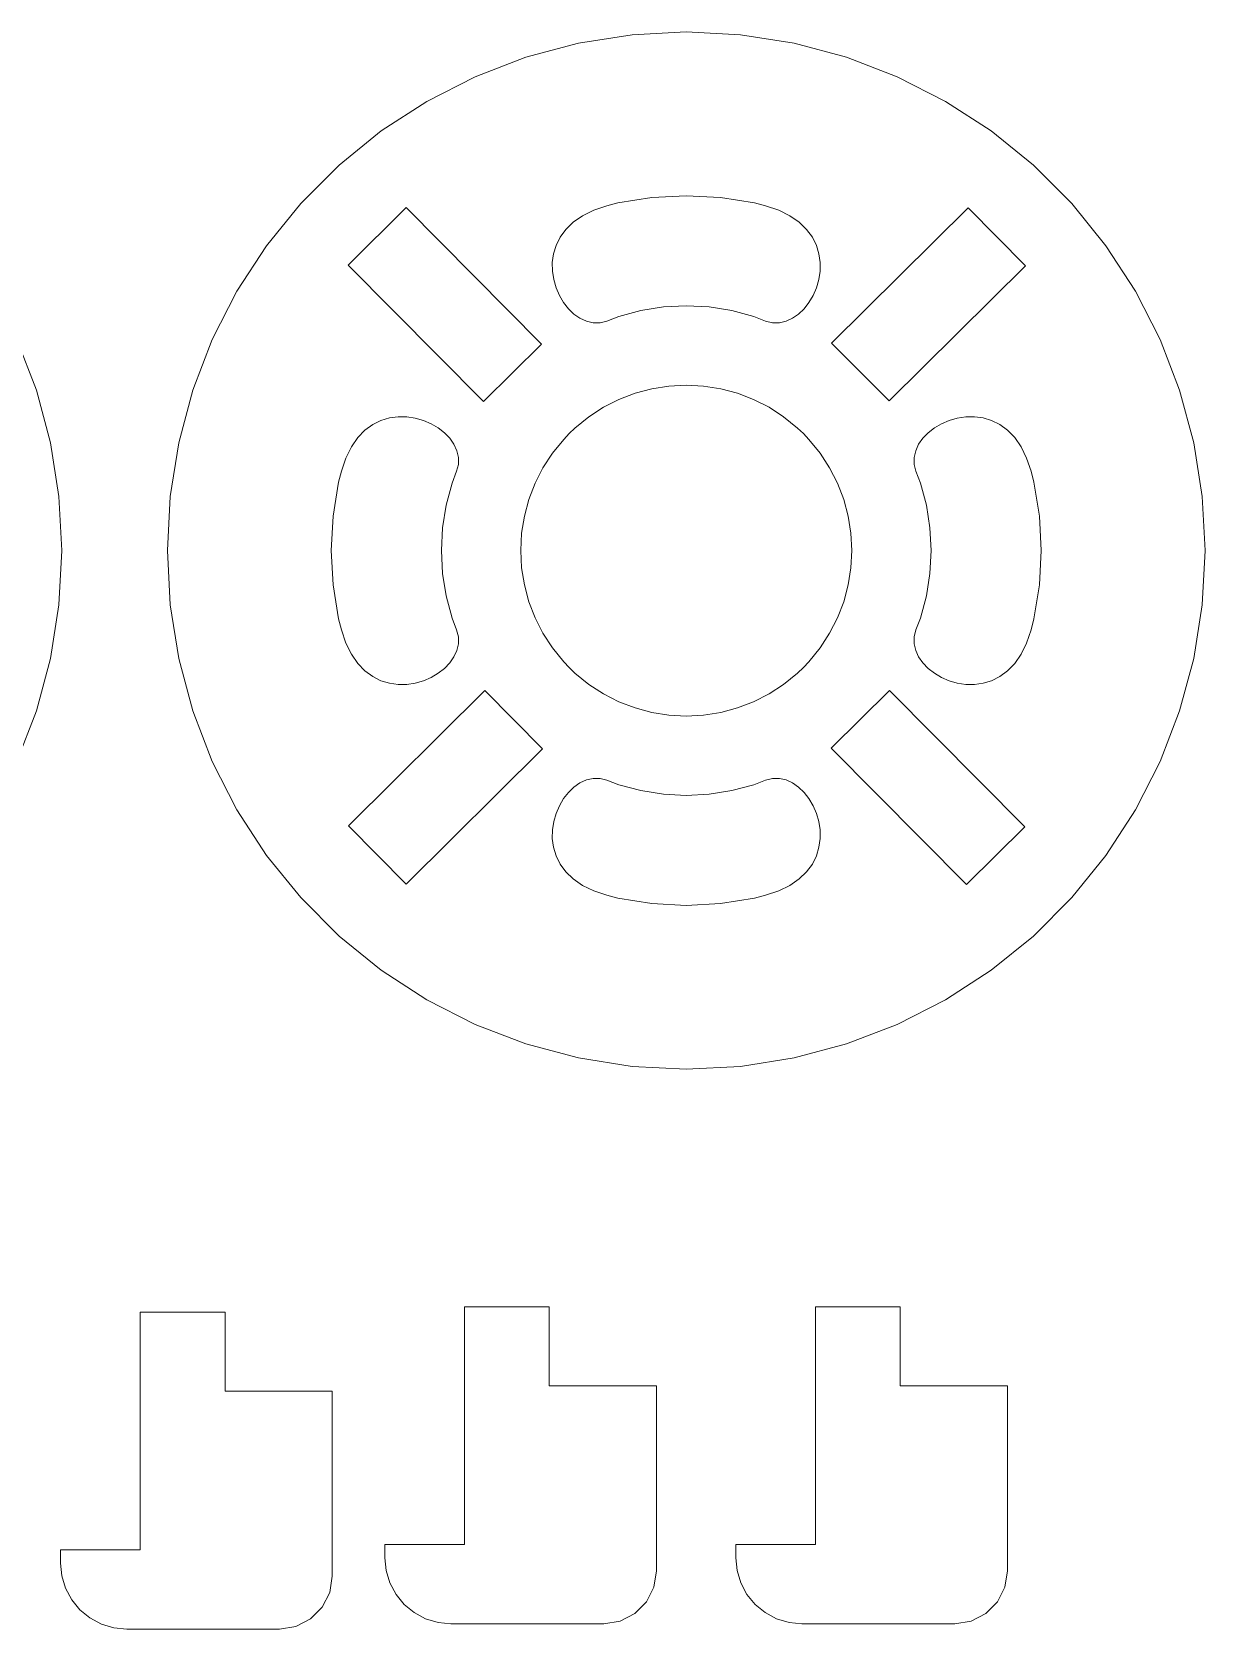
# Model space of a CAD drawing. Header units: millimetres. Extents: x -516 to 519, y -297 to 340.
# Drawn here: x 327.9 to 372.3, y -40.6 to 19.9 of the extents above; entities that cross this region are included whole.
import ezdxf

# ---------------------------------------------------------------- set-up
doc = ezdxf.new("R2010")
doc.units = ezdxf.units.MM
doc.header["$MEASUREMENT"] = 0
doc.layers.add('layer 1', color=7, linetype='Continuous')

msp = doc.modelspace()

# ---------------------------------------------------------------- linework, layer by layer
at = {"layer": 'layer 1', "color": 250, "lineweight": 18}
for points, knots in [([(327.2966, 8.2205), (327.2966, 8.2205), (326.3629, 10.0522), (326.3629, 10.0522), (326.3629, 10.0522), (325.2431, 11.7765), (325.2431, 11.7765), (325.2431, 11.7765), (323.9495, 13.3748), (323.9495, 13.3748), (323.9495, 13.3748), (322.4958, 14.8285), (322.4958, 14.8285), (322.4958, 14.8285), (320.8982, 16.1221), (320.8982, 16.1221), (320.8982, 16.1221), (319.1738, 17.2417), (319.1738, 17.2417), (319.1738, 17.2417), (317.3417, 18.175), (317.3417, 18.175), (317.3417, 18.175), (315.4226, 18.912), (315.4226, 18.912), (315.4226, 18.912), (313.4364, 19.4441), (313.4364, 19.4441), (313.4364, 19.4441), (311.4059, 19.766), (311.4059, 19.766), (311.4059, 19.766), (309.3528, 19.8731), (309.3528, 19.8731), (309.3528, 19.8731), (307.2998, 19.766), (307.2998, 19.766), (307.2998, 19.766), (305.2694, 19.4441), (305.2694, 19.4441), (305.2694, 19.4441), (303.2829, 18.912), (303.2829, 18.912), (303.2829, 18.912), (301.3639, 18.175), (301.3639, 18.175), (301.3639, 18.175), (299.5318, 17.2417), (299.5318, 17.2417), (299.5318, 17.2417), (297.8075, 16.1221), (297.8075, 16.1221), (297.8075, 16.1221), (296.2099, 14.8285), (296.2099, 14.8285), (296.2099, 14.8285), (294.7561, 13.3748), (294.7561, 13.3748), (294.7561, 13.3748), (293.4624, 11.7765), (293.4624, 11.7765), (293.4624, 11.7765), (292.3429, 10.0522), (292.3429, 10.0522), (292.3429, 10.0522), (291.4089, 8.2205), (291.4089, 8.2205), (291.4089, 8.2205), (290.6725, 6.3009), (290.6725, 6.3009), (290.6725, 6.3009), (290.1406, 4.3153), (290.1406, 4.3153), (290.1406, 4.3153), (289.8185, 2.2847), (289.8185, 2.2847), (289.8185, 2.2847), (289.7108, 0.2316), (289.7108, 0.2316), (289.7108, 0.2316), (289.8185, -1.8212), (289.8185, -1.8212), (289.8185, -1.8212), (290.1406, -3.8519), (290.1406, -3.8519), (290.1406, -3.8519), (290.6725, -5.8381), (290.6725, -5.8381), (290.6725, -5.8381), (291.4089, -7.757), (291.4089, -7.757), (291.4089, -7.757), (292.3429, -9.5892), (292.3429, -9.5892), (292.3429, -9.5892), (293.4624, -11.3138), (293.4624, -11.3138), (293.4624, -11.3138), (294.7561, -12.9112), (294.7561, -12.9112), (294.7561, -12.9112), (296.2099, -14.365), (296.2099, -14.365), (296.2099, -14.365), (297.8075, -15.6591), (297.8075, -15.6591), (297.8075, -15.6591), (299.5318, -16.7787), (299.5318, -16.7787), (299.5318, -16.7787), (301.3639, -17.712), (301.3639, -17.712), (301.3639, -17.712), (303.2829, -18.4485), (303.2829, -18.4485), (303.2829, -18.4485), (305.2694, -18.9811), (305.2694, -18.9811), (305.2694, -18.9811), (307.2998, -19.3027), (307.2998, -19.3027), (307.2998, -19.3027), (309.3528, -19.4104), (309.3528, -19.4104), (309.3528, -19.4104), (311.4059, -19.3027), (311.4059, -19.3027), (311.4059, -19.3027), (313.4364, -18.9811), (313.4364, -18.9811), (313.4364, -18.9811), (315.4226, -18.4485), (315.4226, -18.4485), (315.4226, -18.4485), (317.3417, -17.712), (317.3417, -17.712), (317.3417, -17.712), (319.1738, -16.7787), (319.1738, -16.7787), (319.1738, -16.7787), (320.8982, -15.6591), (320.8982, -15.6591), (320.8982, -15.6591), (322.4958, -14.365), (322.4958, -14.365), (322.4958, -14.365), (323.9495, -12.9112), (323.9495, -12.9112), (323.9495, -12.9112), (325.2431, -11.3138), (325.2431, -11.3138), (325.2431, -11.3138), (326.3629, -9.5892), (326.3629, -9.5892), (326.3629, -9.5892), (327.2966, -7.757), (327.2966, -7.757), (327.2966, -7.757), (328.033, -5.8381), (328.033, -5.8381), (328.033, -5.8381), (328.5651, -3.8519), (328.5651, -3.8519), (328.5651, -3.8519), (328.8871, -1.8212), (328.8871, -1.8212), (328.8871, -1.8212), (328.9942, 0.2316), (328.9942, 0.2316), (328.9942, 0.2316), (328.8871, 2.2847), (328.8871, 2.2847), (328.8871, 2.2847), (328.5651, 4.3153), (328.5651, 4.3153), (328.5651, 4.3153), (328.033, 6.3009), (328.033, 6.3009), (328.033, 6.3009), (327.2966, 8.2205), (327.2966, 8.2205)], [0, 0, 0, 0, 0.0166667, 0.0166667, 0.0166667, 0.0333333, 0.0333333, 0.0333333, 0.05, 0.05, 0.05, 0.0666667, 0.0666667, 0.0666667, 0.0833333, 0.0833333, 0.0833333, 0.1, 0.1, 0.1, 0.1166667, 0.1166667, 0.1166667, 0.1333333, 0.1333333, 0.1333333, 0.15, 0.15, 0.15, 0.1666667, 0.1666667, 0.1666667, 0.1833333, 0.1833333, 0.1833333, 0.2, 0.2, 0.2, 0.2166667, 0.2166667, 0.2166667, 0.2333333, 0.2333333, 0.2333333, 0.25, 0.25, 0.25, 0.2666667, 0.2666667, 0.2666667, 0.2833333, 0.2833333, 0.2833333, 0.3, 0.3, 0.3, 0.3166667, 0.3166667, 0.3166667, 0.3333333, 0.3333333, 0.3333333, 0.35, 0.35, 0.35, 0.3666667, 0.3666667, 0.3666667, 0.3833333, 0.3833333, 0.3833333, 0.4, 0.4, 0.4, 0.4166667, 0.4166667, 0.4166667, 0.4333333, 0.4333333, 0.4333333, 0.45, 0.45, 0.45, 0.4666667, 0.4666667, 0.4666667, 0.4833333, 0.4833333, 0.4833333, 0.5, 0.5, 0.5, 0.5166667, 0.5166667, 0.5166667, 0.5333333, 0.5333333, 0.5333333, 0.55, 0.55, 0.55, 0.5666667, 0.5666667, 0.5666667, 0.5833333, 0.5833333, 0.5833333, 0.6, 0.6, 0.6, 0.6166667, 0.6166667, 0.6166667, 0.6333333, 0.6333333, 0.6333333, 0.65, 0.65, 0.65, 0.6666667, 0.6666667, 0.6666667, 0.6833333, 0.6833333, 0.6833333, 0.7, 0.7, 0.7, 0.7166667, 0.7166667, 0.7166667, 0.7333333, 0.7333333, 0.7333333, 0.75, 0.75, 0.75, 0.7666667, 0.7666667, 0.7666667, 0.7833333, 0.7833333, 0.7833333, 0.8, 0.8, 0.8, 0.8166667, 0.8166667, 0.8166667, 0.8333333, 0.8333333, 0.8333333, 0.85, 0.85, 0.85, 0.8666667, 0.8666667, 0.8666667, 0.8833333, 0.8833333, 0.8833333, 0.9, 0.9, 0.9, 0.9166667, 0.9166667, 0.9166667, 0.9333333, 0.9333333, 0.9333333, 0.95, 0.95, 0.95, 0.9666667, 0.9666667, 0.9666667, 0.9833333, 0.9833333, 0.9833333, 1, 1, 1, 1]), ([(370.58, 8.2205), (370.58, 8.2205), (369.6463, 10.0522), (369.6463, 10.0522), (369.6463, 10.0522), (368.5265, 11.7765), (368.5265, 11.7765), (368.5265, 11.7765), (367.2329, 13.3748), (367.2329, 13.3748), (367.2329, 13.3748), (365.7792, 14.8285), (365.7792, 14.8285), (365.7792, 14.8285), (364.1816, 16.1221), (364.1816, 16.1221), (364.1816, 16.1221), (362.4572, 17.2417), (362.4572, 17.2417), (362.4572, 17.2417), (360.6251, 18.175), (360.6251, 18.175), (360.6251, 18.175), (358.706, 18.912), (358.706, 18.912), (358.706, 18.912), (356.7198, 19.4441), (356.7198, 19.4441), (356.7198, 19.4441), (354.6893, 19.766), (354.6893, 19.766), (354.6893, 19.766), (352.6362, 19.8731), (352.6362, 19.8731), (352.6362, 19.8731), (350.5832, 19.766), (350.5832, 19.766), (350.5832, 19.766), (348.5527, 19.4441), (348.5527, 19.4441), (348.5527, 19.4441), (346.5663, 18.912), (346.5663, 18.912), (346.5663, 18.912), (344.6473, 18.175), (344.6473, 18.175), (344.6473, 18.175), (342.8152, 17.2417), (342.8152, 17.2417), (342.8152, 17.2417), (341.0909, 16.1221), (341.0909, 16.1221), (341.0909, 16.1221), (339.4933, 14.8285), (339.4933, 14.8285), (339.4933, 14.8285), (338.0395, 13.3748), (338.0395, 13.3748), (338.0395, 13.3748), (336.7458, 11.7765), (336.7458, 11.7765), (336.7458, 11.7765), (335.6263, 10.0522), (335.6263, 10.0522), (335.6263, 10.0522), (334.6923, 8.2205), (334.6923, 8.2205), (334.6923, 8.2205), (333.9559, 6.3009), (333.9559, 6.3009), (333.9559, 6.3009), (333.424, 4.3153), (333.424, 4.3153), (333.424, 4.3153), (333.1019, 2.2847), (333.1019, 2.2847), (333.1019, 2.2847), (332.9942, 0.2316), (332.9942, 0.2316), (332.9942, 0.2316), (333.1019, -1.8212), (333.1019, -1.8212), (333.1019, -1.8212), (333.424, -3.8519), (333.424, -3.8519), (333.424, -3.8519), (333.9559, -5.8381), (333.9559, -5.8381), (333.9559, -5.8381), (334.6923, -7.757), (334.6923, -7.757), (334.6923, -7.757), (335.6263, -9.5892), (335.6263, -9.5892), (335.6263, -9.5892), (336.7458, -11.3138), (336.7458, -11.3138), (336.7458, -11.3138), (338.0395, -12.9112), (338.0395, -12.9112), (338.0395, -12.9112), (339.4933, -14.365), (339.4933, -14.365), (339.4933, -14.365), (341.0909, -15.6591), (341.0909, -15.6591), (341.0909, -15.6591), (342.8152, -16.7787), (342.8152, -16.7787), (342.8152, -16.7787), (344.6473, -17.712), (344.6473, -17.712), (344.6473, -17.712), (346.5663, -18.4485), (346.5663, -18.4485), (346.5663, -18.4485), (348.5527, -18.9811), (348.5527, -18.9811), (348.5527, -18.9811), (350.5832, -19.3027), (350.5832, -19.3027), (350.5832, -19.3027), (352.6362, -19.4104), (352.6362, -19.4104), (352.6362, -19.4104), (354.6893, -19.3027), (354.6893, -19.3027), (354.6893, -19.3027), (356.7198, -18.9811), (356.7198, -18.9811), (356.7198, -18.9811), (358.706, -18.4485), (358.706, -18.4485), (358.706, -18.4485), (360.6251, -17.712), (360.6251, -17.712), (360.6251, -17.712), (362.4572, -16.7787), (362.4572, -16.7787), (362.4572, -16.7787), (364.1816, -15.6591), (364.1816, -15.6591), (364.1816, -15.6591), (365.7792, -14.365), (365.7792, -14.365), (365.7792, -14.365), (367.2329, -12.9112), (367.2329, -12.9112), (367.2329, -12.9112), (368.5265, -11.3138), (368.5265, -11.3138), (368.5265, -11.3138), (369.6463, -9.5892), (369.6463, -9.5892), (369.6463, -9.5892), (370.58, -7.757), (370.58, -7.757), (370.58, -7.757), (371.3164, -5.8381), (371.3164, -5.8381), (371.3164, -5.8381), (371.8485, -3.8519), (371.8485, -3.8519), (371.8485, -3.8519), (372.1705, -1.8212), (372.1705, -1.8212), (372.1705, -1.8212), (372.2776, 0.2316), (372.2776, 0.2316), (372.2776, 0.2316), (372.1705, 2.2847), (372.1705, 2.2847), (372.1705, 2.2847), (371.8485, 4.3153), (371.8485, 4.3153), (371.8485, 4.3153), (371.3164, 6.3009), (371.3164, 6.3009), (371.3164, 6.3009), (370.58, 8.2205), (370.58, 8.2205)], [0, 0, 0, 0, 0.0166667, 0.0166667, 0.0166667, 0.0333333, 0.0333333, 0.0333333, 0.05, 0.05, 0.05, 0.0666667, 0.0666667, 0.0666667, 0.0833333, 0.0833333, 0.0833333, 0.1, 0.1, 0.1, 0.1166667, 0.1166667, 0.1166667, 0.1333333, 0.1333333, 0.1333333, 0.15, 0.15, 0.15, 0.1666667, 0.1666667, 0.1666667, 0.1833333, 0.1833333, 0.1833333, 0.2, 0.2, 0.2, 0.2166667, 0.2166667, 0.2166667, 0.2333333, 0.2333333, 0.2333333, 0.25, 0.25, 0.25, 0.2666667, 0.2666667, 0.2666667, 0.2833333, 0.2833333, 0.2833333, 0.3, 0.3, 0.3, 0.3166667, 0.3166667, 0.3166667, 0.3333333, 0.3333333, 0.3333333, 0.35, 0.35, 0.35, 0.3666667, 0.3666667, 0.3666667, 0.3833333, 0.3833333, 0.3833333, 0.4, 0.4, 0.4, 0.4166667, 0.4166667, 0.4166667, 0.4333333, 0.4333333, 0.4333333, 0.45, 0.45, 0.45, 0.4666667, 0.4666667, 0.4666667, 0.4833333, 0.4833333, 0.4833333, 0.5, 0.5, 0.5, 0.5166667, 0.5166667, 0.5166667, 0.5333333, 0.5333333, 0.5333333, 0.55, 0.55, 0.55, 0.5666667, 0.5666667, 0.5666667, 0.5833333, 0.5833333, 0.5833333, 0.6, 0.6, 0.6, 0.6166667, 0.6166667, 0.6166667, 0.6333333, 0.6333333, 0.6333333, 0.65, 0.65, 0.65, 0.6666667, 0.6666667, 0.6666667, 0.6833333, 0.6833333, 0.6833333, 0.7, 0.7, 0.7, 0.7166667, 0.7166667, 0.7166667, 0.7333333, 0.7333333, 0.7333333, 0.75, 0.75, 0.75, 0.7666667, 0.7666667, 0.7666667, 0.7833333, 0.7833333, 0.7833333, 0.8, 0.8, 0.8, 0.8166667, 0.8166667, 0.8166667, 0.8333333, 0.8333333, 0.8333333, 0.85, 0.85, 0.85, 0.8666667, 0.8666667, 0.8666667, 0.8833333, 0.8833333, 0.8833333, 0.9, 0.9, 0.9, 0.9166667, 0.9166667, 0.9166667, 0.9333333, 0.9333333, 0.9333333, 0.95, 0.95, 0.95, 0.9666667, 0.9666667, 0.9666667, 0.9833333, 0.9833333, 0.9833333, 1, 1, 1, 1]), ([(355.2218, 13.3971), (355.2218, 13.3971), (355.6377, 13.286), (355.6377, 13.286), (355.6377, 13.286), (356.1397, 13.1183), (356.1397, 13.1183), (356.1397, 13.1183), (356.5634, 12.9105), (356.5634, 12.9105), (356.5634, 12.9105), (356.9138, 12.6678), (356.9138, 12.6678), (356.9138, 12.6678), (357.1948, 12.3961), (357.1948, 12.3961), (357.1948, 12.3961), (357.4102, 12.1018), (357.4102, 12.1018), (357.4102, 12.1018), (357.5644, 11.7903), (357.5644, 11.7903), (357.5644, 11.7903), (357.6618, 11.4678), (357.6618, 11.4678), (357.6618, 11.4678), (357.7066, 11.1396), (357.7066, 11.1396), (357.7066, 11.1396), (357.7022, 10.8128), (357.7022, 10.8128), (357.7022, 10.8128), (357.6536, 10.4918), (357.6536, 10.4918), (357.6536, 10.4918), (357.5651, 10.1829), (357.5651, 10.1829), (357.5651, 10.1829), (357.4398, 9.8925), (357.4398, 9.8925), (357.4398, 9.8925), (357.2829, 9.6258), (357.2829, 9.6258), (357.2829, 9.6258), (357.0976, 9.3895), (357.0976, 9.3895), (357.0976, 9.3895), (356.8892, 9.1882), (356.8892, 9.1882), (356.8892, 9.1882), (356.6612, 9.0293), (356.6612, 9.0293), (356.6612, 9.0293), (356.4179, 8.9177), (356.4179, 8.9177), (356.4179, 8.9177), (356.1633, 8.8592), (356.1633, 8.8592), (356.1633, 8.8592), (355.9018, 8.8603), (355.9018, 8.8603), (355.9018, 8.8603), (355.6377, 8.9259), (355.6377, 8.9259), (355.6377, 8.9259), (355.1917, 9.0975), (355.1917, 9.0975), (355.1917, 9.0975), (354.3557, 9.3212), (354.3557, 9.3212), (354.3557, 9.3212), (353.5006, 9.4569), (353.5006, 9.4569), (353.5006, 9.4569), (352.6362, 9.502), (352.6362, 9.502), (352.6362, 9.502), (351.7718, 9.4569), (351.7718, 9.4569), (351.7718, 9.4569), (350.9167, 9.3212), (350.9167, 9.3212), (350.9167, 9.3212), (350.0808, 9.0975), (350.0808, 9.0975), (350.0808, 9.0975), (349.6346, 8.9259), (349.6346, 8.9259), (349.6346, 8.9259), (349.3705, 8.8603), (349.3705, 8.8603), (349.3705, 8.8603), (349.1092, 8.8592), (349.1092, 8.8592), (349.1092, 8.8592), (348.8544, 8.9177), (348.8544, 8.9177), (348.8544, 8.9177), (348.6111, 9.0293), (348.6111, 9.0293), (348.6111, 9.0293), (348.3831, 9.1882), (348.3831, 9.1882), (348.3831, 9.1882), (348.1748, 9.3895), (348.1748, 9.3895), (348.1748, 9.3895), (347.9895, 9.6258), (347.9895, 9.6258), (347.9895, 9.6258), (347.8326, 9.8925), (347.8326, 9.8925), (347.8326, 9.8925), (347.7074, 10.1829), (347.7074, 10.1829), (347.7074, 10.1829), (347.6188, 10.4918), (347.6188, 10.4918), (347.6188, 10.4918), (347.5701, 10.8128), (347.5701, 10.8128), (347.5701, 10.8128), (347.5658, 11.1396), (347.5658, 11.1396), (347.5658, 11.1396), (347.6107, 11.4678), (347.6107, 11.4678), (347.6107, 11.4678), (347.7079, 11.7903), (347.7079, 11.7903), (347.7079, 11.7903), (347.8621, 12.1018), (347.8621, 12.1018), (347.8621, 12.1018), (348.0775, 12.3961), (348.0775, 12.3961), (348.0775, 12.3961), (348.3585, 12.6678), (348.3585, 12.6678), (348.3585, 12.6678), (348.709, 12.9105), (348.709, 12.9105), (348.709, 12.9105), (349.1328, 13.1183), (349.1328, 13.1183), (349.1328, 13.1183), (349.6346, 13.286), (349.6346, 13.286), (349.6346, 13.286), (350.0508, 13.3971), (350.0508, 13.3971), (350.0508, 13.3971), (351.3361, 13.601), (351.3361, 13.601), (351.3361, 13.601), (352.6362, 13.6688), (352.6362, 13.6688), (352.6362, 13.6688), (353.9364, 13.601), (353.9364, 13.601), (353.9364, 13.601), (355.2218, 13.3971), (355.2218, 13.3971)], [0, 0, 0, 0, 0.0185185, 0.0185185, 0.0185185, 0.037037, 0.037037, 0.037037, 0.0555556, 0.0555556, 0.0555556, 0.0740741, 0.0740741, 0.0740741, 0.0925926, 0.0925926, 0.0925926, 0.1111111, 0.1111111, 0.1111111, 0.1296296, 0.1296296, 0.1296296, 0.1481481, 0.1481481, 0.1481481, 0.1666667, 0.1666667, 0.1666667, 0.1851852, 0.1851852, 0.1851852, 0.2037037, 0.2037037, 0.2037037, 0.2222222, 0.2222222, 0.2222222, 0.2407407, 0.2407407, 0.2407407, 0.2592593, 0.2592593, 0.2592593, 0.2777778, 0.2777778, 0.2777778, 0.2962963, 0.2962963, 0.2962963, 0.3148148, 0.3148148, 0.3148148, 0.3333333, 0.3333333, 0.3333333, 0.3518519, 0.3518519, 0.3518519, 0.3703704, 0.3703704, 0.3703704, 0.3888889, 0.3888889, 0.3888889, 0.4074074, 0.4074074, 0.4074074, 0.4259259, 0.4259259, 0.4259259, 0.4444444, 0.4444444, 0.4444444, 0.462963, 0.462963, 0.462963, 0.4814815, 0.4814815, 0.4814815, 0.5, 0.5, 0.5, 0.5185185, 0.5185185, 0.5185185, 0.537037, 0.537037, 0.537037, 0.5555556, 0.5555556, 0.5555556, 0.5740741, 0.5740741, 0.5740741, 0.5925926, 0.5925926, 0.5925926, 0.6111111, 0.6111111, 0.6111111, 0.6296296, 0.6296296, 0.6296296, 0.6481481, 0.6481481, 0.6481481, 0.6666667, 0.6666667, 0.6666667, 0.6851852, 0.6851852, 0.6851852, 0.7037037, 0.7037037, 0.7037037, 0.7222222, 0.7222222, 0.7222222, 0.7407407, 0.7407407, 0.7407407, 0.7592593, 0.7592593, 0.7592593, 0.7777778, 0.7777778, 0.7777778, 0.7962963, 0.7962963, 0.7962963, 0.8148148, 0.8148148, 0.8148148, 0.8333333, 0.8333333, 0.8333333, 0.8518519, 0.8518519, 0.8518519, 0.8703704, 0.8703704, 0.8703704, 0.8888889, 0.8888889, 0.8888889, 0.9074074, 0.9074074, 0.9074074, 0.9259259, 0.9259259, 0.9259259, 0.9444444, 0.9444444, 0.9444444, 0.962963, 0.962963, 0.962963, 0.9814815, 0.9814815, 0.9814815, 1, 1, 1, 1]), ([(347.1571, 8.0534), (347.1571, 8.0534), (344.9625, 5.8764), (344.9625, 5.8764), (344.9625, 5.8764), (339.8385, 11.043), (339.8385, 11.043), (339.8385, 11.043), (342.0332, 13.22), (342.0332, 13.22), (342.0332, 13.22), (347.1571, 8.0534), (347.1571, 8.0534)], [0, 0, 0, 0, 0.25, 0.25, 0.25, 0.5, 0.5, 0.5, 0.75, 0.75, 0.75, 1, 1, 1, 1]), ([(360.3158, 5.8969), (360.3158, 5.8969), (358.1389, 8.0915), (358.1389, 8.0915), (358.1389, 8.0915), (363.3054, 13.2155), (363.3054, 13.2155), (363.3054, 13.2155), (365.4824, 11.0209), (365.4824, 11.0209), (365.4824, 11.0209), (360.3158, 5.8969), (360.3158, 5.8969)], [0, 0, 0, 0, 0.25, 0.25, 0.25, 0.5, 0.5, 0.5, 0.75, 0.75, 0.75, 1, 1, 1, 1]), ([(358.8678, 0.8868), (358.8678, 0.8868), (358.9024, 0.2316), (358.9024, 0.2316), (358.9024, 0.2316), (358.8678, -0.4233), (358.8678, -0.4233), (358.8678, -0.4233), (358.7657, -1.0711), (358.7657, -1.0711), (358.7657, -1.0711), (358.5957, -1.7049), (358.5957, -1.7049), (358.5957, -1.7049), (358.3606, -2.3171), (358.3606, -2.3171), (358.3606, -2.3171), (358.0633, -2.9016), (358.0633, -2.9016), (358.0633, -2.9016), (357.7055, -3.4515), (357.7055, -3.4515), (357.7055, -3.4515), (357.2763, -3.9814), (357.2763, -3.9814), (357.2763, -3.9814), (357.0687, -4.2007), (357.0687, -4.2007), (357.0687, -4.2007), (356.8494, -4.4084), (356.8494, -4.4084), (356.8494, -4.4084), (356.3195, -4.8376), (356.3195, -4.8376), (356.3195, -4.8376), (355.7696, -5.1951), (355.7696, -5.1951), (355.7696, -5.1951), (355.185, -5.4931), (355.185, -5.4931), (355.185, -5.4931), (354.5727, -5.7277), (354.5727, -5.7277), (354.5727, -5.7277), (353.9392, -5.8977), (353.9392, -5.8977), (353.9392, -5.8977), (353.2912, -6.0005), (353.2912, -6.0005), (353.2912, -6.0005), (352.6362, -6.0344), (352.6362, -6.0344), (352.6362, -6.0344), (351.9813, -6.0005), (351.9813, -6.0005), (351.9813, -6.0005), (351.3333, -5.8977), (351.3333, -5.8977), (351.3333, -5.8977), (350.6996, -5.7277), (350.6996, -5.7277), (350.6996, -5.7277), (350.0873, -5.4931), (350.0873, -5.4931), (350.0873, -5.4931), (349.5029, -5.1951), (349.5029, -5.1951), (349.5029, -5.1951), (348.9528, -4.8376), (348.9528, -4.8376), (348.9528, -4.8376), (348.4231, -4.4084), (348.4231, -4.4084), (348.4231, -4.4084), (348.2038, -4.2007), (348.2038, -4.2007), (348.2038, -4.2007), (347.9961, -3.9814), (347.9961, -3.9814), (347.9961, -3.9814), (347.5668, -3.4515), (347.5668, -3.4515), (347.5668, -3.4515), (347.2093, -2.9016), (347.2093, -2.9016), (347.2093, -2.9016), (346.9119, -2.3171), (346.9119, -2.3171), (346.9119, -2.3171), (346.6768, -1.7049), (346.6768, -1.7049), (346.6768, -1.7049), (346.5069, -1.0711), (346.5069, -1.0711), (346.5069, -1.0711), (346.4045, -0.4233), (346.4045, -0.4233), (346.4045, -0.4233), (346.3701, 0.2316), (346.3701, 0.2316), (346.3701, 0.2316), (346.4045, 0.8868), (346.4045, 0.8868), (346.4045, 0.8868), (346.5069, 1.5346), (346.5069, 1.5346), (346.5069, 1.5346), (346.6768, 2.1683), (346.6768, 2.1683), (346.6768, 2.1683), (346.9119, 2.7806), (346.9119, 2.7806), (346.9119, 2.7806), (347.2093, 3.3651), (347.2093, 3.3651), (347.2093, 3.3651), (347.5668, 3.9151), (347.5668, 3.9151), (347.5668, 3.9151), (347.9961, 4.4448), (347.9961, 4.4448), (347.9961, 4.4448), (348.2038, 4.664), (348.2038, 4.664), (348.2038, 4.664), (348.4231, 4.8719), (348.4231, 4.8719), (348.4231, 4.8719), (348.9528, 5.3011), (348.9528, 5.3011), (348.9528, 5.3011), (349.5029, 5.6581), (349.5029, 5.6581), (349.5029, 5.6581), (350.0873, 5.956), (350.0873, 5.956), (350.0873, 5.956), (350.6996, 6.1912), (350.6996, 6.1912), (350.6996, 6.1912), (351.3333, 6.3612), (351.3333, 6.3612), (351.3333, 6.3612), (351.9813, 6.4634), (351.9813, 6.4634), (351.9813, 6.4634), (352.6362, 6.4979), (352.6362, 6.4979), (352.6362, 6.4979), (353.2912, 6.4634), (353.2912, 6.4634), (353.2912, 6.4634), (353.9392, 6.3612), (353.9392, 6.3612), (353.9392, 6.3612), (354.5727, 6.1912), (354.5727, 6.1912), (354.5727, 6.1912), (355.185, 5.956), (355.185, 5.956), (355.185, 5.956), (355.7696, 5.6581), (355.7696, 5.6581), (355.7696, 5.6581), (356.3195, 5.3011), (356.3195, 5.3011), (356.3195, 5.3011), (356.8494, 4.8719), (356.8494, 4.8719), (356.8494, 4.8719), (357.0687, 4.664), (357.0687, 4.664), (357.0687, 4.664), (357.2763, 4.4448), (357.2763, 4.4448), (357.2763, 4.4448), (357.7055, 3.9151), (357.7055, 3.9151), (357.7055, 3.9151), (358.0633, 3.3651), (358.0633, 3.3651), (358.0633, 3.3651), (358.3606, 2.7806), (358.3606, 2.7806), (358.3606, 2.7806), (358.5957, 2.1683), (358.5957, 2.1683), (358.5957, 2.1683), (358.7657, 1.5346), (358.7657, 1.5346), (358.7657, 1.5346), (358.8678, 0.8868), (358.8678, 0.8868)], [0, 0, 0, 0, 0.015625, 0.015625, 0.015625, 0.03125, 0.03125, 0.03125, 0.046875, 0.046875, 0.046875, 0.0625, 0.0625, 0.0625, 0.078125, 0.078125, 0.078125, 0.09375, 0.09375, 0.09375, 0.109375, 0.109375, 0.109375, 0.125, 0.125, 0.125, 0.140625, 0.140625, 0.140625, 0.15625, 0.15625, 0.15625, 0.171875, 0.171875, 0.171875, 0.1875, 0.1875, 0.1875, 0.203125, 0.203125, 0.203125, 0.21875, 0.21875, 0.21875, 0.234375, 0.234375, 0.234375, 0.25, 0.25, 0.25, 0.265625, 0.265625, 0.265625, 0.28125, 0.28125, 0.28125, 0.296875, 0.296875, 0.296875, 0.3125, 0.3125, 0.3125, 0.328125, 0.328125, 0.328125, 0.34375, 0.34375, 0.34375, 0.359375, 0.359375, 0.359375, 0.375, 0.375, 0.375, 0.390625, 0.390625, 0.390625, 0.40625, 0.40625, 0.40625, 0.421875, 0.421875, 0.421875, 0.4375, 0.4375, 0.4375, 0.453125, 0.453125, 0.453125, 0.46875, 0.46875, 0.46875, 0.484375, 0.484375, 0.484375, 0.5, 0.5, 0.5, 0.515625, 0.515625, 0.515625, 0.53125, 0.53125, 0.53125, 0.546875, 0.546875, 0.546875, 0.5625, 0.5625, 0.5625, 0.578125, 0.578125, 0.578125, 0.59375, 0.59375, 0.59375, 0.609375, 0.609375, 0.609375, 0.625, 0.625, 0.625, 0.640625, 0.640625, 0.640625, 0.65625, 0.65625, 0.65625, 0.671875, 0.671875, 0.671875, 0.6875, 0.6875, 0.6875, 0.703125, 0.703125, 0.703125, 0.71875, 0.71875, 0.71875, 0.734375, 0.734375, 0.734375, 0.75, 0.75, 0.75, 0.765625, 0.765625, 0.765625, 0.78125, 0.78125, 0.78125, 0.796875, 0.796875, 0.796875, 0.8125, 0.8125, 0.8125, 0.828125, 0.828125, 0.828125, 0.84375, 0.84375, 0.84375, 0.859375, 0.859375, 0.859375, 0.875, 0.875, 0.875, 0.890625, 0.890625, 0.890625, 0.90625, 0.90625, 0.90625, 0.921875, 0.921875, 0.921875, 0.9375, 0.9375, 0.9375, 0.953125, 0.953125, 0.953125, 0.96875, 0.96875, 0.96875, 0.984375, 0.984375, 0.984375, 1, 1, 1, 1]), ([(341.4002, 5.2574), (341.4002, 5.2574), (341.7278, 5.3022), (341.7278, 5.3022), (341.7278, 5.3022), (342.0553, 5.2977), (342.0553, 5.2977), (342.0553, 5.2977), (342.3763, 5.2492), (342.3763, 5.2492), (342.3763, 5.2492), (342.6851, 5.1604), (342.6851, 5.1604), (342.6851, 5.1604), (342.9754, 5.0352), (342.9754, 5.0352), (342.9754, 5.0352), (343.2424, 4.8778), (343.2424, 4.8778), (343.2424, 4.8778), (343.4785, 4.693), (343.4785, 4.693), (343.4785, 4.693), (343.6796, 4.4848), (343.6796, 4.4848), (343.6796, 4.4848), (343.8386, 4.2568), (343.8386, 4.2568), (343.8386, 4.2568), (343.9502, 4.0135), (343.9502, 4.0135), (343.9502, 4.0135), (344.0088, 3.7586), (344.0088, 3.7586), (344.0088, 3.7586), (344.0076, 3.4973), (344.0076, 3.4973), (344.0076, 3.4973), (343.9416, 3.2334), (343.9416, 3.2334), (343.9416, 3.2334), (343.7703, 2.7872), (343.7703, 2.7872), (343.7703, 2.7872), (343.5468, 1.9512), (343.5468, 1.9512), (343.5468, 1.9512), (343.4112, 1.0962), (343.4112, 1.0962), (343.4112, 1.0962), (343.3658, 0.2316), (343.3658, 0.2316), (343.3658, 0.2316), (343.4112, -0.6327), (343.4112, -0.6327), (343.4112, -0.6327), (343.5468, -1.4877), (343.5468, -1.4877), (343.5468, -1.4877), (343.7703, -2.3236), (343.7703, -2.3236), (343.7703, -2.3236), (343.9416, -2.7699), (343.9416, -2.7699), (343.9416, -2.7699), (344.0076, -3.034), (344.0076, -3.034), (344.0076, -3.034), (344.0088, -3.2959), (344.0088, -3.2959), (344.0088, -3.2959), (343.9502, -3.55), (343.9502, -3.55), (343.9502, -3.55), (343.8386, -3.7933), (343.8386, -3.7933), (343.8386, -3.7933), (343.6796, -4.0213), (343.6796, -4.0213), (343.6796, -4.0213), (343.4785, -4.2303), (343.4785, -4.2303), (343.4785, -4.2303), (343.2424, -4.4149), (343.2424, -4.4149), (343.2424, -4.4149), (342.9754, -4.572), (342.9754, -4.572), (342.9754, -4.572), (342.6851, -4.6971), (342.6851, -4.6971), (342.6851, -4.6971), (342.3763, -4.7862), (342.3763, -4.7862), (342.3763, -4.7862), (342.0553, -4.8344), (342.0553, -4.8344), (342.0553, -4.8344), (341.7278, -4.8387), (341.7278, -4.8387), (341.7278, -4.8387), (341.4002, -4.7943), (341.4002, -4.7943), (341.4002, -4.7943), (341.0772, -4.6966), (341.0772, -4.6966), (341.0772, -4.6966), (340.766, -4.5424), (340.766, -4.5424), (340.766, -4.5424), (340.4719, -4.327), (340.4719, -4.327), (340.4719, -4.327), (340.2002, -4.0459), (340.2002, -4.0459), (340.2002, -4.0459), (339.9575, -3.6956), (339.9575, -3.6956), (339.9575, -3.6956), (339.7497, -3.2718), (339.7497, -3.2718), (339.7497, -3.2718), (339.5818, -2.7699), (339.5818, -2.7699), (339.5818, -2.7699), (339.4708, -2.3544), (339.4708, -2.3544), (339.4708, -2.3544), (339.2669, -1.0684), (339.2669, -1.0684), (339.2669, -1.0684), (339.1985, 0.2316), (339.1985, 0.2316), (339.1985, 0.2316), (339.2669, 1.5318), (339.2669, 1.5318), (339.2669, 1.5318), (339.4708, 2.8172), (339.4708, 2.8172), (339.4708, 2.8172), (339.5818, 3.2334), (339.5818, 3.2334), (339.5818, 3.2334), (339.7497, 3.7351), (339.7497, 3.7351), (339.7497, 3.7351), (339.9575, 4.1589), (339.9575, 4.1589), (339.9575, 4.1589), (340.2002, 4.5095), (340.2002, 4.5095), (340.2002, 4.5095), (340.4719, 4.7903), (340.4719, 4.7903), (340.4719, 4.7903), (340.766, 5.0059), (340.766, 5.0059), (340.766, 5.0059), (341.0772, 5.1601), (341.0772, 5.1601), (341.0772, 5.1601), (341.4002, 5.2574), (341.4002, 5.2574)], [0, 0, 0, 0, 0.0185185, 0.0185185, 0.0185185, 0.037037, 0.037037, 0.037037, 0.0555556, 0.0555556, 0.0555556, 0.0740741, 0.0740741, 0.0740741, 0.0925926, 0.0925926, 0.0925926, 0.1111111, 0.1111111, 0.1111111, 0.1296296, 0.1296296, 0.1296296, 0.1481481, 0.1481481, 0.1481481, 0.1666667, 0.1666667, 0.1666667, 0.1851852, 0.1851852, 0.1851852, 0.2037037, 0.2037037, 0.2037037, 0.2222222, 0.2222222, 0.2222222, 0.2407407, 0.2407407, 0.2407407, 0.2592593, 0.2592593, 0.2592593, 0.2777778, 0.2777778, 0.2777778, 0.2962963, 0.2962963, 0.2962963, 0.3148148, 0.3148148, 0.3148148, 0.3333333, 0.3333333, 0.3333333, 0.3518519, 0.3518519, 0.3518519, 0.3703704, 0.3703704, 0.3703704, 0.3888889, 0.3888889, 0.3888889, 0.4074074, 0.4074074, 0.4074074, 0.4259259, 0.4259259, 0.4259259, 0.4444444, 0.4444444, 0.4444444, 0.462963, 0.462963, 0.462963, 0.4814815, 0.4814815, 0.4814815, 0.5, 0.5, 0.5, 0.5185185, 0.5185185, 0.5185185, 0.537037, 0.537037, 0.537037, 0.5555556, 0.5555556, 0.5555556, 0.5740741, 0.5740741, 0.5740741, 0.5925926, 0.5925926, 0.5925926, 0.6111111, 0.6111111, 0.6111111, 0.6296296, 0.6296296, 0.6296296, 0.6481481, 0.6481481, 0.6481481, 0.6666667, 0.6666667, 0.6666667, 0.6851852, 0.6851852, 0.6851852, 0.7037037, 0.7037037, 0.7037037, 0.7222222, 0.7222222, 0.7222222, 0.7407407, 0.7407407, 0.7407407, 0.7592593, 0.7592593, 0.7592593, 0.7777778, 0.7777778, 0.7777778, 0.7962963, 0.7962963, 0.7962963, 0.8148148, 0.8148148, 0.8148148, 0.8333333, 0.8333333, 0.8333333, 0.8518519, 0.8518519, 0.8518519, 0.8703704, 0.8703704, 0.8703704, 0.8888889, 0.8888889, 0.8888889, 0.9074074, 0.9074074, 0.9074074, 0.9259259, 0.9259259, 0.9259259, 0.9444444, 0.9444444, 0.9444444, 0.962963, 0.962963, 0.962963, 0.9814815, 0.9814815, 0.9814815, 1, 1, 1, 1]), ([(363.8721, -4.7943), (363.8721, -4.7943), (363.5447, -4.8387), (363.5447, -4.8387), (363.5447, -4.8387), (363.2172, -4.8344), (363.2172, -4.8344), (363.2172, -4.8344), (362.8962, -4.7862), (362.8962, -4.7862), (362.8962, -4.7862), (362.5874, -4.6971), (362.5874, -4.6971), (362.5874, -4.6971), (362.2971, -4.572), (362.2971, -4.572), (362.2971, -4.572), (362.0302, -4.4149), (362.0302, -4.4149), (362.0302, -4.4149), (361.794, -4.2303), (361.794, -4.2303), (361.794, -4.2303), (361.5928, -4.0213), (361.5928, -4.0213), (361.5928, -4.0213), (361.4337, -3.7933), (361.4337, -3.7933), (361.4337, -3.7933), (361.3222, -3.55), (361.3222, -3.55), (361.3222, -3.55), (361.2637, -3.2959), (361.2637, -3.2959), (361.2637, -3.2959), (361.2649, -3.034), (361.2649, -3.034), (361.2649, -3.034), (361.3309, -2.7699), (361.3309, -2.7699), (361.3309, -2.7699), (361.502, -2.3236), (361.502, -2.3236), (361.502, -2.3236), (361.7257, -1.4877), (361.7257, -1.4877), (361.7257, -1.4877), (361.8613, -0.6327), (361.8613, -0.6327), (361.8613, -0.6327), (361.9067, 0.2316), (361.9067, 0.2316), (361.9067, 0.2316), (361.8613, 1.0962), (361.8613, 1.0962), (361.8613, 1.0962), (361.7257, 1.9512), (361.7257, 1.9512), (361.7257, 1.9512), (361.502, 2.7872), (361.502, 2.7872), (361.502, 2.7872), (361.3309, 3.2334), (361.3309, 3.2334), (361.3309, 3.2334), (361.2649, 3.4973), (361.2649, 3.4973), (361.2649, 3.4973), (361.2637, 3.7586), (361.2637, 3.7586), (361.2637, 3.7586), (361.3222, 4.0135), (361.3222, 4.0135), (361.3222, 4.0135), (361.4337, 4.2568), (361.4337, 4.2568), (361.4337, 4.2568), (361.5928, 4.4848), (361.5928, 4.4848), (361.5928, 4.4848), (361.794, 4.693), (361.794, 4.693), (361.794, 4.693), (362.0302, 4.8778), (362.0302, 4.8778), (362.0302, 4.8778), (362.2971, 5.0352), (362.2971, 5.0352), (362.2971, 5.0352), (362.5874, 5.1604), (362.5874, 5.1604), (362.5874, 5.1604), (362.8962, 5.2492), (362.8962, 5.2492), (362.8962, 5.2492), (363.2172, 5.2977), (363.2172, 5.2977), (363.2172, 5.2977), (363.5447, 5.3022), (363.5447, 5.3022), (363.5447, 5.3022), (363.8721, 5.2574), (363.8721, 5.2574), (363.8721, 5.2574), (364.1948, 5.1601), (364.1948, 5.1601), (364.1948, 5.1601), (364.5063, 5.0059), (364.5063, 5.0059), (364.5063, 5.0059), (364.8005, 4.7903), (364.8005, 4.7903), (364.8005, 4.7903), (365.0723, 4.5095), (365.0723, 4.5095), (365.0723, 4.5095), (365.315, 4.1589), (365.315, 4.1589), (365.315, 4.1589), (365.5228, 3.7351), (365.5228, 3.7351), (365.5228, 3.7351), (365.6907, 3.2334), (365.6907, 3.2334), (365.6907, 3.2334), (365.8016, 2.8172), (365.8016, 2.8172), (365.8016, 2.8172), (366.0056, 1.5318), (366.0056, 1.5318), (366.0056, 1.5318), (366.0733, 0.2316), (366.0733, 0.2316), (366.0733, 0.2316), (366.0056, -1.0684), (366.0056, -1.0684), (366.0056, -1.0684), (365.8016, -2.3544), (365.8016, -2.3544), (365.8016, -2.3544), (365.6907, -2.7699), (365.6907, -2.7699), (365.6907, -2.7699), (365.5228, -3.2718), (365.5228, -3.2718), (365.5228, -3.2718), (365.315, -3.6956), (365.315, -3.6956), (365.315, -3.6956), (365.0723, -4.0459), (365.0723, -4.0459), (365.0723, -4.0459), (364.8005, -4.327), (364.8005, -4.327), (364.8005, -4.327), (364.5063, -4.5424), (364.5063, -4.5424), (364.5063, -4.5424), (364.1948, -4.6966), (364.1948, -4.6966), (364.1948, -4.6966), (363.8721, -4.7943), (363.8721, -4.7943)], [0, 0, 0, 0, 0.0185185, 0.0185185, 0.0185185, 0.037037, 0.037037, 0.037037, 0.0555556, 0.0555556, 0.0555556, 0.0740741, 0.0740741, 0.0740741, 0.0925926, 0.0925926, 0.0925926, 0.1111111, 0.1111111, 0.1111111, 0.1296296, 0.1296296, 0.1296296, 0.1481481, 0.1481481, 0.1481481, 0.1666667, 0.1666667, 0.1666667, 0.1851852, 0.1851852, 0.1851852, 0.2037037, 0.2037037, 0.2037037, 0.2222222, 0.2222222, 0.2222222, 0.2407407, 0.2407407, 0.2407407, 0.2592593, 0.2592593, 0.2592593, 0.2777778, 0.2777778, 0.2777778, 0.2962963, 0.2962963, 0.2962963, 0.3148148, 0.3148148, 0.3148148, 0.3333333, 0.3333333, 0.3333333, 0.3518519, 0.3518519, 0.3518519, 0.3703704, 0.3703704, 0.3703704, 0.3888889, 0.3888889, 0.3888889, 0.4074074, 0.4074074, 0.4074074, 0.4259259, 0.4259259, 0.4259259, 0.4444444, 0.4444444, 0.4444444, 0.462963, 0.462963, 0.462963, 0.4814815, 0.4814815, 0.4814815, 0.5, 0.5, 0.5, 0.5185185, 0.5185185, 0.5185185, 0.537037, 0.537037, 0.537037, 0.5555556, 0.5555556, 0.5555556, 0.5740741, 0.5740741, 0.5740741, 0.5925926, 0.5925926, 0.5925926, 0.6111111, 0.6111111, 0.6111111, 0.6296296, 0.6296296, 0.6296296, 0.6481481, 0.6481481, 0.6481481, 0.6666667, 0.6666667, 0.6666667, 0.6851852, 0.6851852, 0.6851852, 0.7037037, 0.7037037, 0.7037037, 0.7222222, 0.7222222, 0.7222222, 0.7407407, 0.7407407, 0.7407407, 0.7592593, 0.7592593, 0.7592593, 0.7777778, 0.7777778, 0.7777778, 0.7962963, 0.7962963, 0.7962963, 0.8148148, 0.8148148, 0.8148148, 0.8333333, 0.8333333, 0.8333333, 0.8518519, 0.8518519, 0.8518519, 0.8703704, 0.8703704, 0.8703704, 0.8888889, 0.8888889, 0.8888889, 0.9074074, 0.9074074, 0.9074074, 0.9259259, 0.9259259, 0.9259259, 0.9444444, 0.9444444, 0.9444444, 0.962963, 0.962963, 0.962963, 0.9814815, 0.9814815, 0.9814815, 1, 1, 1, 1]), ([(342.0296, -12.3964), (342.0296, -12.3964), (339.8456, -10.1947), (339.8456, -10.1947), (339.8456, -10.1947), (345.0121, -5.0707), (345.0121, -5.0707), (345.0121, -5.0707), (347.1961, -7.2725), (347.1961, -7.2725), (347.1961, -7.2725), (342.0296, -12.3964), (342.0296, -12.3964)], [0, 0, 0, 0, 0.25, 0.25, 0.25, 0.5, 0.5, 0.5, 0.75, 0.75, 0.75, 1, 1, 1, 1]), ([(365.4505, -10.2329), (365.4505, -10.2329), (363.2487, -12.4169), (363.2487, -12.4169), (363.2487, -12.4169), (358.1248, -7.2503), (358.1248, -7.2503), (358.1248, -7.2503), (360.3265, -5.0663), (360.3265, -5.0663), (360.3265, -5.0663), (365.4505, -10.2329), (365.4505, -10.2329)], [0, 0, 0, 0, 0.25, 0.25, 0.25, 0.5, 0.5, 0.5, 0.75, 0.75, 0.75, 1, 1, 1, 1]), ([(347.6107, -11.0048), (347.6107, -11.0048), (347.5658, -10.6767), (347.5658, -10.6767), (347.5658, -10.6767), (347.5701, -10.3493), (347.5701, -10.3493), (347.5701, -10.3493), (347.6188, -10.0283), (347.6188, -10.0283), (347.6188, -10.0283), (347.7074, -9.7194), (347.7074, -9.7194), (347.7074, -9.7194), (347.8326, -9.429), (347.8326, -9.429), (347.8326, -9.429), (347.9895, -9.1628), (347.9895, -9.1628), (347.9895, -9.1628), (348.1748, -8.9262), (348.1748, -8.9262), (348.1748, -8.9262), (348.3831, -8.7255), (348.3831, -8.7255), (348.3831, -8.7255), (348.6111, -8.5658), (348.6111, -8.5658), (348.6111, -8.5658), (348.8544, -8.4541), (348.8544, -8.4541), (348.8544, -8.4541), (349.1092, -8.3957), (349.1092, -8.3957), (349.1092, -8.3957), (349.3705, -8.3968), (349.3705, -8.3968), (349.3705, -8.3968), (349.6346, -8.4631), (349.6346, -8.4631), (349.6346, -8.4631), (350.0808, -8.6342), (350.0808, -8.6342), (350.0808, -8.6342), (350.9167, -8.8582), (350.9167, -8.8582), (350.9167, -8.8582), (351.7718, -8.9934), (351.7718, -8.9934), (351.7718, -8.9934), (352.6362, -9.0388), (352.6362, -9.0388), (352.6362, -9.0388), (353.5006, -8.9934), (353.5006, -8.9934), (353.5006, -8.9934), (354.3557, -8.8582), (354.3557, -8.8582), (354.3557, -8.8582), (355.1917, -8.6342), (355.1917, -8.6342), (355.1917, -8.6342), (355.6377, -8.4631), (355.6377, -8.4631), (355.6377, -8.4631), (355.9018, -8.3968), (355.9018, -8.3968), (355.9018, -8.3968), (356.1633, -8.3957), (356.1633, -8.3957), (356.1633, -8.3957), (356.4179, -8.4541), (356.4179, -8.4541), (356.4179, -8.4541), (356.6612, -8.5658), (356.6612, -8.5658), (356.6612, -8.5658), (356.8892, -8.7255), (356.8892, -8.7255), (356.8892, -8.7255), (357.0976, -8.9262), (357.0976, -8.9262), (357.0976, -8.9262), (357.2829, -9.1628), (357.2829, -9.1628), (357.2829, -9.1628), (357.4398, -9.429), (357.4398, -9.429), (357.4398, -9.429), (357.5651, -9.7194), (357.5651, -9.7194), (357.5651, -9.7194), (357.6536, -10.0283), (357.6536, -10.0283), (357.6536, -10.0283), (357.7022, -10.3493), (357.7022, -10.3493), (357.7022, -10.3493), (357.7066, -10.6767), (357.7066, -10.6767), (357.7066, -10.6767), (357.6618, -11.0048), (357.6618, -11.0048), (357.6618, -11.0048), (357.5644, -11.3273), (357.5644, -11.3273), (357.5644, -11.3273), (357.4102, -11.6384), (357.4102, -11.6384), (357.4102, -11.6384), (357.1948, -11.9332), (357.1948, -11.9332), (357.1948, -11.9332), (356.9138, -12.2042), (356.9138, -12.2042), (356.9138, -12.2042), (356.5634, -12.4472), (356.5634, -12.4472), (356.5634, -12.4472), (356.1397, -12.6547), (356.1397, -12.6547), (356.1397, -12.6547), (355.6377, -12.8227), (355.6377, -12.8227), (355.6377, -12.8227), (355.2218, -12.9335), (355.2218, -12.9335), (355.2218, -12.9335), (353.9364, -13.1375), (353.9364, -13.1375), (353.9364, -13.1375), (352.6362, -13.2058), (352.6362, -13.2058), (352.6362, -13.2058), (351.3361, -13.1375), (351.3361, -13.1375), (351.3361, -13.1375), (350.0508, -12.9335), (350.0508, -12.9335), (350.0508, -12.9335), (349.6346, -12.8227), (349.6346, -12.8227), (349.6346, -12.8227), (349.1328, -12.6547), (349.1328, -12.6547), (349.1328, -12.6547), (348.709, -12.4472), (348.709, -12.4472), (348.709, -12.4472), (348.3585, -12.2042), (348.3585, -12.2042), (348.3585, -12.2042), (348.0775, -11.9332), (348.0775, -11.9332), (348.0775, -11.9332), (347.8621, -11.6384), (347.8621, -11.6384), (347.8621, -11.6384), (347.7079, -11.3273), (347.7079, -11.3273), (347.7079, -11.3273), (347.6107, -11.0048), (347.6107, -11.0048)], [0, 0, 0, 0, 0.0185185, 0.0185185, 0.0185185, 0.037037, 0.037037, 0.037037, 0.0555556, 0.0555556, 0.0555556, 0.0740741, 0.0740741, 0.0740741, 0.0925926, 0.0925926, 0.0925926, 0.1111111, 0.1111111, 0.1111111, 0.1296296, 0.1296296, 0.1296296, 0.1481481, 0.1481481, 0.1481481, 0.1666667, 0.1666667, 0.1666667, 0.1851852, 0.1851852, 0.1851852, 0.2037037, 0.2037037, 0.2037037, 0.2222222, 0.2222222, 0.2222222, 0.2407407, 0.2407407, 0.2407407, 0.2592593, 0.2592593, 0.2592593, 0.2777778, 0.2777778, 0.2777778, 0.2962963, 0.2962963, 0.2962963, 0.3148148, 0.3148148, 0.3148148, 0.3333333, 0.3333333, 0.3333333, 0.3518519, 0.3518519, 0.3518519, 0.3703704, 0.3703704, 0.3703704, 0.3888889, 0.3888889, 0.3888889, 0.4074074, 0.4074074, 0.4074074, 0.4259259, 0.4259259, 0.4259259, 0.4444444, 0.4444444, 0.4444444, 0.462963, 0.462963, 0.462963, 0.4814815, 0.4814815, 0.4814815, 0.5, 0.5, 0.5, 0.5185185, 0.5185185, 0.5185185, 0.537037, 0.537037, 0.537037, 0.5555556, 0.5555556, 0.5555556, 0.5740741, 0.5740741, 0.5740741, 0.5925926, 0.5925926, 0.5925926, 0.6111111, 0.6111111, 0.6111111, 0.6296296, 0.6296296, 0.6296296, 0.6481481, 0.6481481, 0.6481481, 0.6666667, 0.6666667, 0.6666667, 0.6851852, 0.6851852, 0.6851852, 0.7037037, 0.7037037, 0.7037037, 0.7222222, 0.7222222, 0.7222222, 0.7407407, 0.7407407, 0.7407407, 0.7592593, 0.7592593, 0.7592593, 0.7777778, 0.7777778, 0.7777778, 0.7962963, 0.7962963, 0.7962963, 0.8148148, 0.8148148, 0.8148148, 0.8333333, 0.8333333, 0.8333333, 0.8518519, 0.8518519, 0.8518519, 0.8703704, 0.8703704, 0.8703704, 0.8888889, 0.8888889, 0.8888889, 0.9074074, 0.9074074, 0.9074074, 0.9259259, 0.9259259, 0.9259259, 0.9444444, 0.9444444, 0.9444444, 0.962963, 0.962963, 0.962963, 0.9814815, 0.9814815, 0.9814815, 1, 1, 1, 1]), ([(344.2358, -28.4032), (344.2358, -28.4032), (347.452, -28.4032), (347.452, -28.4032), (347.452, -28.4032), (347.452, -31.4042), (347.452, -31.4042), (347.452, -31.4042), (351.5123, -31.4042), (351.5123, -31.4042), (351.5123, -31.4042), (351.5123, -38.408), (351.5123, -38.408), (351.5123, -38.408), (351.4143, -39.0262), (351.4143, -39.0262), (351.4143, -39.0262), (351.1301, -39.5838), (351.1301, -39.5838), (351.1301, -39.5838), (350.6872, -40.0269), (350.6872, -40.0269), (350.6872, -40.0269), (350.1296, -40.3111), (350.1296, -40.3111), (350.1296, -40.3111), (349.5112, -40.4089), (349.5112, -40.4089), (349.5112, -40.4089), (343.7266, -40.4089), (343.7266, -40.4089), (343.7266, -40.4089), (343.239, -40.3608), (343.239, -40.3608), (343.239, -40.3608), (342.7699, -40.2186), (342.7699, -40.2186), (342.7699, -40.2186), (342.3375, -39.9875), (342.3375, -39.9875), (342.3375, -39.9875), (341.9581, -39.6762), (341.9581, -39.6762), (341.9581, -39.6762), (341.6474, -39.2974), (341.6474, -39.2974), (341.6474, -39.2974), (341.4163, -38.865), (341.4163, -38.865), (341.4163, -38.865), (341.2735, -38.3959), (341.2735, -38.3959), (341.2735, -38.3959), (341.2254, -37.9077), (341.2254, -37.9077), (341.2254, -37.9077), (341.2254, -37.4073), (341.2254, -37.4073), (341.2254, -37.4073), (344.2358, -37.4073), (344.2358, -37.4073), (344.2358, -37.4073), (344.2358, -28.4032), (344.2358, -28.4032)], [0, 0, 0, 0, 0.047619, 0.047619, 0.047619, 0.0952381, 0.0952381, 0.0952381, 0.1428571, 0.1428571, 0.1428571, 0.1904762, 0.1904762, 0.1904762, 0.2380952, 0.2380952, 0.2380952, 0.2857143, 0.2857143, 0.2857143, 0.3333333, 0.3333333, 0.3333333, 0.3809524, 0.3809524, 0.3809524, 0.4285714, 0.4285714, 0.4285714, 0.4761905, 0.4761905, 0.4761905, 0.5238095, 0.5238095, 0.5238095, 0.5714286, 0.5714286, 0.5714286, 0.6190476, 0.6190476, 0.6190476, 0.6666667, 0.6666667, 0.6666667, 0.7142857, 0.7142857, 0.7142857, 0.7619048, 0.7619048, 0.7619048, 0.8095238, 0.8095238, 0.8095238, 0.8571429, 0.8571429, 0.8571429, 0.9047619, 0.9047619, 0.9047619, 0.952381, 0.952381, 0.952381, 1, 1, 1, 1]), ([(357.5239, -28.4032), (357.5239, -28.4032), (360.7402, -28.4032), (360.7402, -28.4032), (360.7402, -28.4032), (360.7402, -31.4042), (360.7402, -31.4042), (360.7402, -31.4042), (364.8004, -31.4042), (364.8004, -31.4042), (364.8004, -31.4042), (364.8004, -38.408), (364.8004, -38.408), (364.8004, -38.408), (364.7024, -39.0262), (364.7024, -39.0262), (364.7024, -39.0262), (364.4182, -39.5838), (364.4182, -39.5838), (364.4182, -39.5838), (363.9752, -40.0269), (363.9752, -40.0269), (363.9752, -40.0269), (363.4177, -40.3111), (363.4177, -40.3111), (363.4177, -40.3111), (362.7993, -40.4089), (362.7993, -40.4089), (362.7993, -40.4089), (357.0148, -40.4089), (357.0148, -40.4089), (357.0148, -40.4089), (356.527, -40.3608), (356.527, -40.3608), (356.527, -40.3608), (356.0581, -40.2186), (356.0581, -40.2186), (356.0581, -40.2186), (355.6256, -39.9875), (355.6256, -39.9875), (355.6256, -39.9875), (355.2461, -39.6762), (355.2461, -39.6762), (355.2461, -39.6762), (354.9356, -39.2974), (354.9356, -39.2974), (354.9356, -39.2974), (354.7043, -38.865), (354.7043, -38.865), (354.7043, -38.865), (354.5615, -38.3959), (354.5615, -38.3959), (354.5615, -38.3959), (354.5136, -37.9077), (354.5136, -37.9077), (354.5136, -37.9077), (354.5136, -37.4073), (354.5136, -37.4073), (354.5136, -37.4073), (357.5239, -37.4073), (357.5239, -37.4073), (357.5239, -37.4073), (357.5239, -28.4032), (357.5239, -28.4032)], [0, 0, 0, 0, 0.047619, 0.047619, 0.047619, 0.0952381, 0.0952381, 0.0952381, 0.1428571, 0.1428571, 0.1428571, 0.1904762, 0.1904762, 0.1904762, 0.2380952, 0.2380952, 0.2380952, 0.2857143, 0.2857143, 0.2857143, 0.3333333, 0.3333333, 0.3333333, 0.3809524, 0.3809524, 0.3809524, 0.4285714, 0.4285714, 0.4285714, 0.4761905, 0.4761905, 0.4761905, 0.5238095, 0.5238095, 0.5238095, 0.5714286, 0.5714286, 0.5714286, 0.6190476, 0.6190476, 0.6190476, 0.6666667, 0.6666667, 0.6666667, 0.7142857, 0.7142857, 0.7142857, 0.7619048, 0.7619048, 0.7619048, 0.8095238, 0.8095238, 0.8095238, 0.8571429, 0.8571429, 0.8571429, 0.9047619, 0.9047619, 0.9047619, 0.952381, 0.952381, 0.952381, 1, 1, 1, 1]), ([(331.9595, -28.6047), (331.9595, -28.6047), (335.1758, -28.6047), (335.1758, -28.6047), (335.1758, -28.6047), (335.1758, -31.6058), (335.1758, -31.6058), (335.1758, -31.6058), (339.236, -31.6058), (339.236, -31.6058), (339.236, -31.6058), (339.236, -38.6095), (339.236, -38.6095), (339.236, -38.6095), (339.138, -39.2278), (339.138, -39.2278), (339.138, -39.2278), (338.8538, -39.7854), (338.8538, -39.7854), (338.8538, -39.7854), (338.4109, -40.2284), (338.4109, -40.2284), (338.4109, -40.2284), (337.8533, -40.5126), (337.8533, -40.5126), (337.8533, -40.5126), (337.2349, -40.6104), (337.2349, -40.6104), (337.2349, -40.6104), (331.4504, -40.6104), (331.4504, -40.6104), (331.4504, -40.6104), (330.9627, -40.5624), (330.9627, -40.5624), (330.9627, -40.5624), (330.4937, -40.4202), (330.4937, -40.4202), (330.4937, -40.4202), (330.0612, -40.189), (330.0612, -40.189), (330.0612, -40.189), (329.6817, -39.8778), (329.6817, -39.8778), (329.6817, -39.8778), (329.3712, -39.4989), (329.3712, -39.4989), (329.3712, -39.4989), (329.14, -39.0665), (329.14, -39.0665), (329.14, -39.0665), (328.9971, -38.5974), (328.9971, -38.5974), (328.9971, -38.5974), (328.9492, -38.1092), (328.9492, -38.1092), (328.9492, -38.1092), (328.9492, -37.6089), (328.9492, -37.6089), (328.9492, -37.6089), (331.9595, -37.6089), (331.9595, -37.6089), (331.9595, -37.6089), (331.9595, -28.6047), (331.9595, -28.6047)], [0, 0, 0, 0, 0.047619, 0.047619, 0.047619, 0.0952381, 0.0952381, 0.0952381, 0.1428571, 0.1428571, 0.1428571, 0.1904762, 0.1904762, 0.1904762, 0.2380952, 0.2380952, 0.2380952, 0.2857143, 0.2857143, 0.2857143, 0.3333333, 0.3333333, 0.3333333, 0.3809524, 0.3809524, 0.3809524, 0.4285714, 0.4285714, 0.4285714, 0.4761905, 0.4761905, 0.4761905, 0.5238095, 0.5238095, 0.5238095, 0.5714286, 0.5714286, 0.5714286, 0.6190476, 0.6190476, 0.6190476, 0.6666667, 0.6666667, 0.6666667, 0.7142857, 0.7142857, 0.7142857, 0.7619048, 0.7619048, 0.7619048, 0.8095238, 0.8095238, 0.8095238, 0.8571429, 0.8571429, 0.8571429, 0.9047619, 0.9047619, 0.9047619, 0.952381, 0.952381, 0.952381, 1, 1, 1, 1])]:
    msp.add_open_spline(points, degree=3, knots=knots, dxfattribs=at)

doc.saveas('drawing.dxf')
